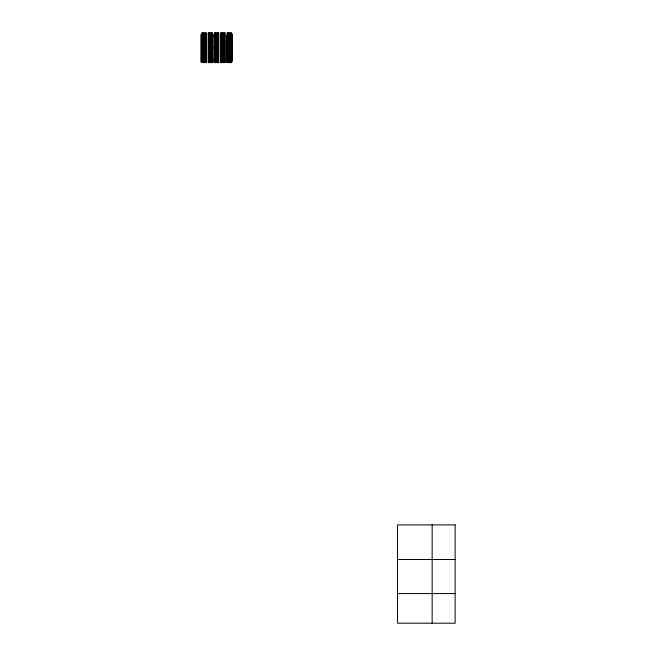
<?xml version="1.0" encoding="UTF-8"?>
<svg xmlns="http://www.w3.org/2000/svg" width="656" height="656" viewBox="0 0 656 656"><rect width="100%" height="100%" fill="white"/><g stroke="black" fill="none" stroke-linecap="round" stroke-linejoin="round"><path stroke-width="0.98" d="M213.118 35.678L213.118 36.187M226.435 35.711L226.435 36.154M213.118 47.47L213.118 47.986M226.435 47.503L226.435 47.945M213.118 59.261L213.118 59.778M226.435 59.294L226.435 59.745M397.536 559.502L455.133 559.502M397.536 593.565L455.133 593.565M432.156 524.89L432.156 623.2M232.363 34.563L232.363 60.893M232.035 33.604L232.035 61.853M231.388 32.8L231.388 62.656M230.969 32.8L230.969 62.656M230.445 32.8L230.445 62.656M230.223 32.8L230.223 62.656M229.526 32.8L229.526 62.656M228.911 32.8L228.911 62.656M228.206 32.8L228.206 62.656M227.993 32.8L227.993 62.656M227.468 32.8L227.468 62.656M227.05 32.8L227.05 62.656M226.435 35.547L226.435 36.318M226.435 47.347L226.435 48.109M226.435 59.138L226.435 59.901M226.402 35.498L226.402 61.853M225.738 61.369L225.738 61.853M225.09 32.8L225.09 62.656M224.68 32.8L224.68 62.656M224.155 32.8L224.155 62.656M223.934 32.8L223.934 62.656M223.229 32.8L223.229 62.656M222.614 32.8L222.614 62.656M221.917 32.8L221.917 62.656M221.695 32.8L221.695 62.656M221.17 32.8L221.17 62.656M220.76 32.8L220.76 62.656M218.792 32.8L218.792 62.656M218.382 32.8L218.382 62.656M217.858 32.8L217.858 62.656M217.636 32.8L217.636 62.656M216.939 32.8L216.939 62.656M216.324 32.8L216.324 62.656M215.619 32.8L215.619 62.656M215.398 32.8L215.398 62.656M214.873 32.8L214.873 62.656M214.463 32.8L214.463 62.656M213.807 61.369L213.807 61.853M213.151 34.087L213.151 61.853M213.118 35.547L213.118 36.318M213.118 47.347L213.118 48.109M213.118 59.138L213.118 59.901M212.503 32.8L212.503 62.656M212.085 32.8L212.085 62.656M211.56 32.8L211.56 62.656M211.339 32.8L211.339 62.656M210.642 32.8L210.642 62.656M210.027 32.8L210.027 62.656M209.33 32.8L209.33 62.656M209.108 32.8L209.108 62.656M208.583 32.8L208.583 62.656M208.165 32.8L208.165 62.656M206.205 32.8L206.205 62.656M205.795 32.8L205.795 62.656M205.271 32.8L205.271 62.656M205.049 32.8L205.049 62.656M204.344 32.8L204.344 62.656M203.729 32.8L203.729 62.656M203.032 32.8L203.032 62.656M202.811 32.8L202.811 62.656M202.286 32.8L202.286 62.656M201.876 32.8L201.876 62.656M200.892 34.563L200.892 60.893M200.875 61.525L200.875 62.008M455.133 524.89L397.536 524.89L397.536 623.2L455.133 623.2L455.133 524.89"/></g></svg>
